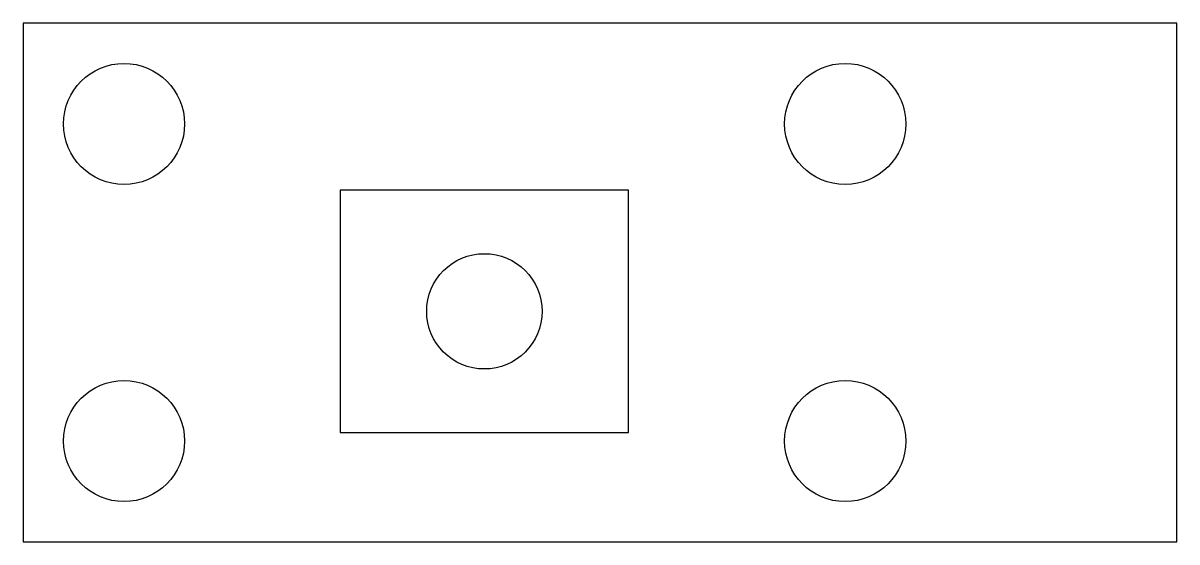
# Model space of a CAD drawing. Header units: millimetres. Extents: x -8 to 12, y 1 to 10.
import ezdxf

# ---------------------------------------------------------------- set-up
doc = ezdxf.new("R2010")
doc.units = ezdxf.units.MM
doc.layers.get('0').update_dxf_attribs({"linetype": 'CONTINUOUS'})

msp = doc.modelspace()

# ---------------------------------------------------------------- linework, layer by layer
for points in [[(-8, 10), (-8, 1), (12, 1), (12, 10)], [(-2.504, 2.9), (2.496, 2.9), (2.496, 7.1), (-2.504, 7.1)]]:
    msp.add_lwpolyline(points, close=True)
for centre, radius in [((-6.25, 8.25), 1.05), ((6.25, 8.25), 1.05), ((-0.004, 5), 1), ((-0.004, 5), 1), ((-6.25, 2.75), 1.05), ((6.25, 2.75), 1.05)]:
    msp.add_circle(centre, radius)

doc.saveas('drawing.dxf')
